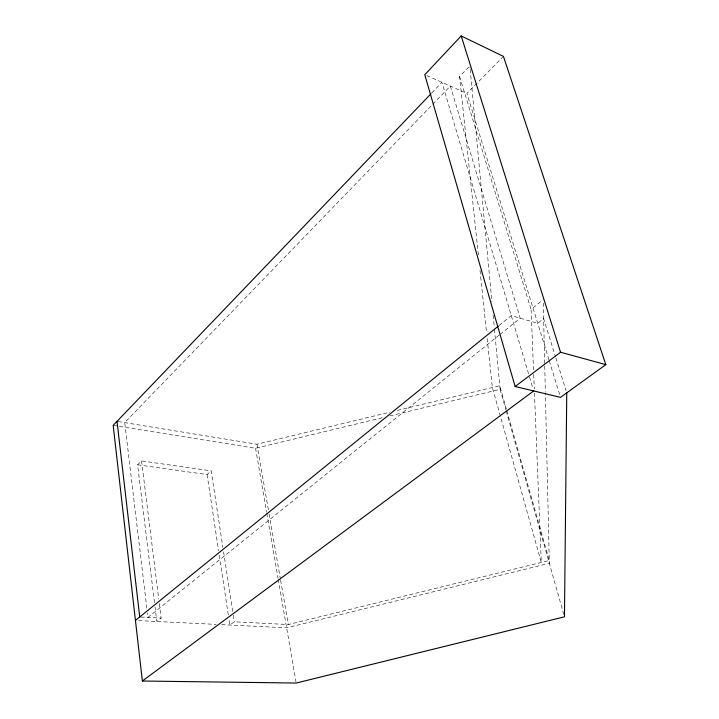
<?xml version="1.0" encoding="UTF-8"?>
<svg xmlns="http://www.w3.org/2000/svg" width="719" height="719" viewBox="0 0 719 719"><rect width="100%" height="100%" fill="white"/><g stroke="black" fill="none" stroke-linecap="round" stroke-linejoin="round"><path stroke-width="0.54" stroke-dasharray="3.6 2.7" d="M431.822 92.877L441.933 82.334L529.193 375.875M478.369 254.868L459.594 76.529L469.858 65.923L470.064 68.152M548.983 359.904L466.91 93.416L502.653 57.161M154.486 602.612L137.599 464.807L141.571 460.933L211.188 470.864L222.89 547.438M137.599 464.807L207.09 474.54L211.188 470.864M499.067 325.509L511.272 315.605L537.713 323.307L543.645 318.625L555.526 356.804M499.238 335.063L147.943 617.405L147.404 612.956M500.109 334.362L520.205 318.202L450.355 86.073L124.711 422.61L146.874 608.499M533.525 369.908L531.089 309.458L543.205 299.724M159.321 603.592L161.119 618.079L156.796 621.504L155.025 607.052M506.787 410.531L549.271 560.478L288.319 624.541L234.259 621.791L229.81 625.054L228.975 619.517M118.123 421.532L256.962 444.243L389.797 412.221M397.418 410.387L499.759 385.717L506.482 409.453M113.171 425.378L255.569 448.288L383.29 417.487M389.842 415.915L500.1 389.33L494.429 328.691M138.65 620.614L216.077 624.38M221.677 624.658L286.629 627.813L549.334 563.31L545.37 392.709M140.753 617.046L161.119 618.079M426.771 75.612L466.91 93.416M555.859 357.864L566.096 390.741M549.289 360.875L559.867 395.225M459.594 76.529L531.089 309.458M529.517 376.954L533.031 388.799M500.1 389.33L505.906 409.857M506.212 410.935L564.172 615.743M256.962 444.243L268.888 512.818M269.077 513.923L280.428 579.19M280.626 580.296L288.319 624.541M255.569 448.288L266.623 512.171M266.812 513.267L278.055 578.256M278.244 579.352L296.192 683.05M223.573 551.877L233.073 614.026M233.244 615.131L234.259 621.791M207.09 474.54L218.621 550.898M219.286 555.329L228.309 615.087M141.571 460.933L158.764 599.134M480.013 270.47L486.583 332.888M487.167 338.46L492.335 387.505L541.29 562.438L534.343 390.058M470.172 69.276L491.922 301.854M493.171 315.273L494.321 327.576M533.714 374.383L534.298 388.934M543.285 303.076L545.344 391.585"/><path stroke-width="1.08" d="M566.752 392.862L564.469 616.812L296.192 683.05L142.362 681.019L113.171 425.378L431.049 93.686M461.194 35.95L424.767 74.722L515.137 386.516L560.523 397.364L605.829 364.65L503.435 56.37L461.194 35.95L560.541 352.238L605.829 364.65M135.442 620.461L498.195 326.21M515.137 386.516L560.541 352.238M142.362 681.019L533.669 390.947M117.026 421.352L139.72 616.992"/></g></svg>
